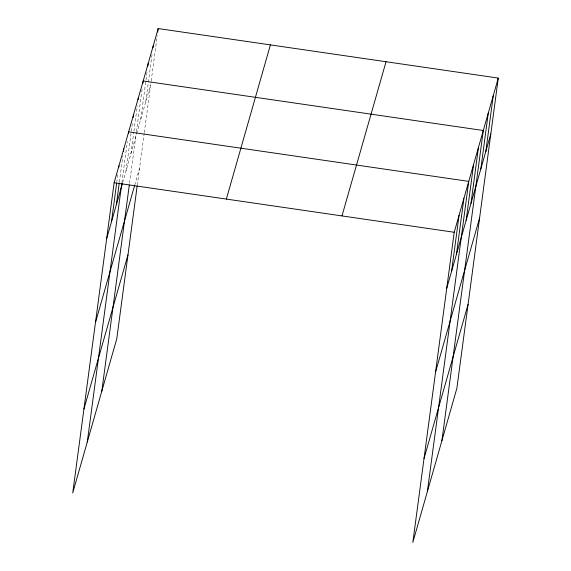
<?xml version="1.0" encoding="UTF-8"?>
<svg xmlns="http://www.w3.org/2000/svg" width="571" height="571" viewBox="0 0 571 571"><rect width="100%" height="100%" fill="white"/><g stroke="black" fill="none" stroke-linecap="round" stroke-linejoin="round"><path stroke-width="0.43" stroke-dasharray="2.85 2.14" d="M116.748 182.385L117.919 173.641M119.382 182.035L122.879 155.812M121.894 182.556L127.376 141.472M126.041 170.836L132.336 123.636M130.887 153.877L133.8 132.022M133.914 131.152L137.297 105.799M129.553 183.234L136.312 132.551M136.433 131.673L142.143 88.84M140.723 119.446L145.855 80.982M145.969 80.104L147.254 70.49M145.719 101.966L152.129 53.888M137.276 185.154L144.178 133.436M144.299 132.565L151.058 81.874M151.179 80.996L157.239 35.545M122.644 182.713L136.44 134.421M136.683 133.593L150.708 84.494M134.763 185.04L139.517 168.395"/><path stroke-width="0.86" d="M498.269 78.077L454.216 232.269L412.826 542.45L456.879 388.266L498.269 78.077L158.174 28.55L114.121 182.734L72.731 492.923L116.784 338.731L137.161 186.032M111.502 221.719L116.634 183.255M118.732 167.524L118.968 165.776M116.348 204.761L119.26 182.906M123.464 151.436L123.814 148.817M87.27 442.04L121.773 183.427M128.425 133.6L128.661 131.851L468.748 181.385L427.365 491.567M133.15 117.519L133.5 114.892M138.118 99.682L138.346 97.934M101.809 391.156L129.317 184.983M142.843 83.594L143.193 80.975L483.287 130.502L441.904 440.691M147.839 66.122L148.189 63.502M152.949 47.771L153.178 46.023M157.71 32.047L158.174 28.55M451.597 271.254L459.063 215.303M456.443 254.288L463.909 198.344M466.136 220.37L473.595 164.427M470.982 203.412L478.441 147.461M480.818 168.973L488.284 113.029M485.814 151.501L493.273 95.557M106.656 238.678L122.401 183.562M95.457 322.579L134.52 185.868M83.923 409.022L127.983 254.837M226.352 199.079L270.404 44.895M341.979 215.924L386.039 61.732M446.75 288.212L490.803 134.028M435.552 372.106L479.611 217.922M424.017 458.549L468.077 304.364M114.121 182.734L454.216 232.269"/></g></svg>
